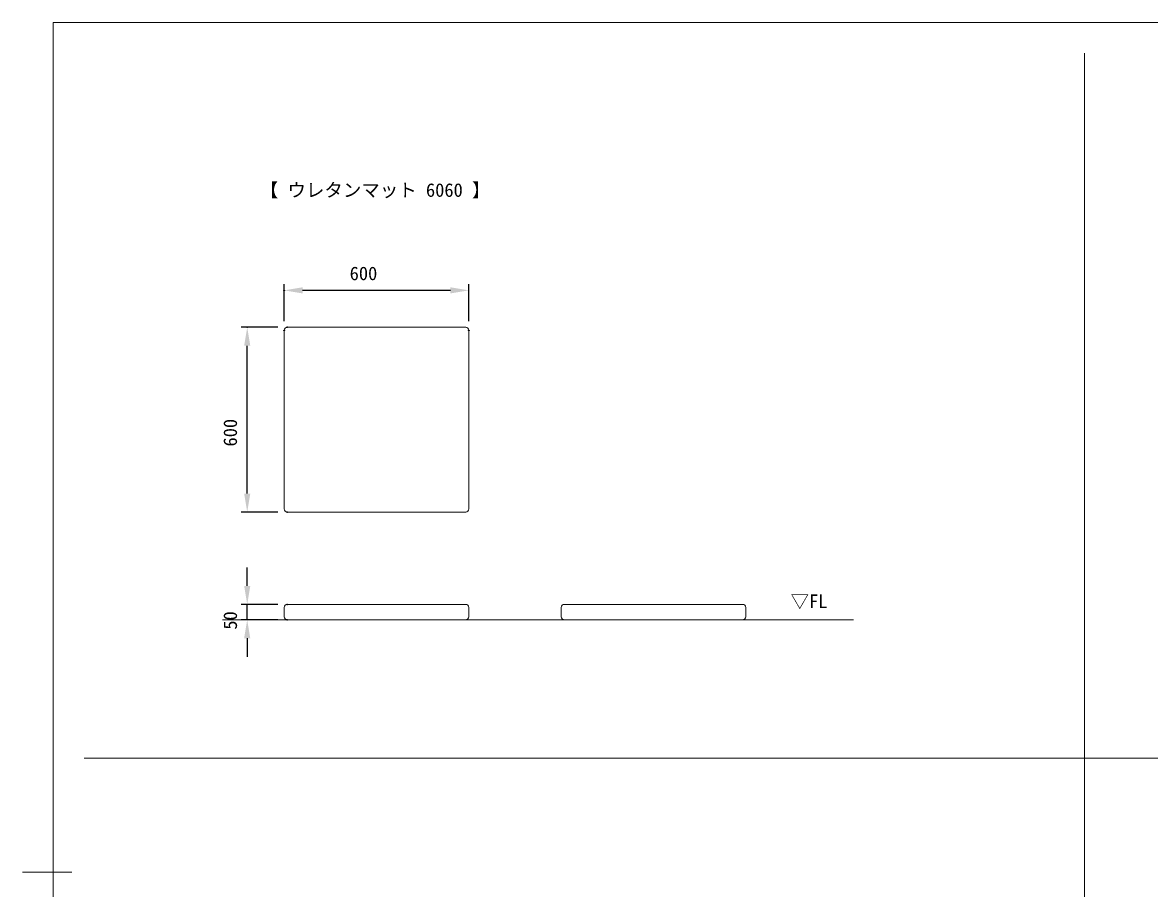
# Model space of a CAD drawing. Units: millimetres, scale not verified. Extents: x -203 to 203, y -143 to 143.
# Drawn here: x -203 to -19.9, y -2.6 to 138 of the extents above; entities that cross this region are included whole.
import ezdxf
from ezdxf.enums import TextEntityAlignment as Align

# ---------------------------------------------------------------- set-up
doc = ezdxf.new("R2010")
doc.units = ezdxf.units.MM
doc.header["$LTSCALE"] = 0.5
doc.header["$PDMODE"] = 32
doc.header["$PDSIZE"] = 0.1
for name, color, linetype, lineweight in [('0-1_DIMENSION_LINES$02_DIMENSI', 7, 'Continuous', 25), ('0-3_DIMENSION_LINES$03_LINES', 7, 'Continuous', 18), ('0-6_図面_FORMAT$01_WAKU$OUT_LINE', 6, 'Continuous', 18)]:
    doc.layers.add(name, color=color, linetype=linetype, lineweight=lineweight)
doc.layers.add('0-2_DEFPOINTS', color=7, linetype='Continuous')
doc.styles.add('ＭＳ ゴシック', font='')
doc.styles.get('ＭＳ ゴシック').set_extended_font_data('MS Gothic')

# ---------------------------------------------------------------- blocks, each defined once
blk = doc.blocks.new('D5')
at = {"layer": '0-1_DIMENSION_LINES$02_DIMENSI'}
for p, q in [((87, 390), (87, 395.999)), ((97, 384), (85, 384)), ((87, 379), (87, 384)), ((97, 379), (85, 379)), ((87, 373), (87, 367.001))]:
    blk.add_line(p, q, dxfattribs=at)
for points in [[(86, 390), (88, 390), (87, 384)], [(88, 373), (86, 373), (87, 379)]]:
    blk.add_solid(points, dxfattribs=at)
at = {"layer": '0-2_DEFPOINTS'}
for p in [(87, 384), (100, 384), (100, 379)]:
    blk.add_point(p, dxfattribs=at)
at = {"layer": '0-1_DIMENSION_LINES$02_DIMENSI', "style": 'ＭＳ ゴシック'}
blk.add_text('50', height=4.399, rotation=90, dxfattribs=at).set_placement((85, 375.786), align=Align.BOTTOM_LEFT)
blk = doc.blocks.new('D8')
at = {"layer": '0-1_DIMENSION_LINES$02_DIMENSI'}
for p, q in [((97, 474), (85, 474)), ((87, 420), (87, 468)), ((97, 414), (85, 414))]:
    blk.add_line(p, q, dxfattribs=at)
for points in [[(88, 468), (86, 468), (87, 474)], [(86, 420), (88, 420), (87, 414)]]:
    blk.add_solid(points, dxfattribs=at)
at = {"layer": '0-2_DEFPOINTS'}
for p in [(87, 474), (100, 474), (100, 414)]:
    blk.add_point(p, dxfattribs=at)
at = {"layer": '0-1_DIMENSION_LINES$02_DIMENSI', "style": 'ＭＳ ゴシック'}
blk.add_text('600', height=4.399, rotation=90, dxfattribs=at).set_placement((85, 435.286), align=Align.BOTTOM_LEFT)
blk = doc.blocks.new('D9')
at = {"layer": '0-1_DIMENSION_LINES$02_DIMENSI'}
for p, q in [((99, 476), (99, 488)), ((159, 476), (159, 488)), ((153, 486), (105, 486))]:
    blk.add_line(p, q, dxfattribs=at)
for points in [[(105, 487), (105, 485), (99, 486)], [(153, 485), (153, 487), (159, 486)]]:
    blk.add_solid(points, dxfattribs=at)
at = {"layer": '0-2_DEFPOINTS'}
for p in [(99, 486), (99, 473), (159, 473)]:
    blk.add_point(p, dxfattribs=at)
at = {"layer": '0-1_DIMENSION_LINES$02_DIMENSI', "style": 'ＭＳ ゴシック'}
blk.add_text('600', height=4.399, dxfattribs=at).set_placement((120.286, 488), align=Align.BOTTOM_LEFT)

msp = doc.modelspace()

# ---------------------------------------------------------------- linework, layer by layer
at = {"layer": '0-3_DIMENSION_LINES$03_LINES'}
for p, q in [((-30.5, -109), (-30.5, 133)), ((-160.5, 88), (-160.5, 59)), ((-131, 88.5), (-160, 88.5)), ((-130.5, 59), (-130.5, 88)), ((-160, 58.5), (-131, 58.5)), ((-160.5, 43), (-160.5, 41.5)), ((-131, 43.5), (-160, 43.5)), ((-130.5, 41.5), (-130.5, 43)), ((-115.5, 43), (-115.5, 41.5)), ((-86, 43.5), (-115, 43.5)), ((-85.5, 41.5), (-85.5, 43)), ((-170.5, 41), (-68, 41)), ((-160, 41), (-131, 41)), ((-115, 41), (-86, 41)), ((-193, 18.5), (193, 18.5))]:
    msp.add_line(p, q, dxfattribs=at)
for centre, start, end in [((-160, 88), 90, 180), ((-131, 88), 0, 90), ((-160, 59), 180, 270), ((-131, 59), 270, 0), ((-160, 43), 90, 180), ((-131, 43), 360, 90), ((-115, 43), 90, 180), ((-86, 43), 0, 90), ((-160, 41.5), 180, 270), ((-131, 41.5), 270, 0), ((-115, 41.5), 180, 270), ((-86, 41.5), 270, 0)]:
    msp.add_arc(centre, 0.5, start, end, dxfattribs=at)
at = {"layer": '0-6_図面_FORMAT$01_WAKU$OUT_LINE'}
for p, q in [((-198, 138), (-198, -138)), ((198, 138), (-198, 138)), ((-195, 0), (-203, 0))]:
    msp.add_line(p, q, dxfattribs=at)

# ---------------------------------------------------------------- block references
at = {"layer": '0-1_DIMENSION_LINES$02_DIMENSI', "xscale": 0.5, "yscale": 0.5}
for name in ['D9', 'D8', 'D5']:
    msp.add_blockref(name, (-210, -148.5), dxfattribs=at)

# ---------------------------------------------------------------- texts
at = {"layer": '0-1_DIMENSION_LINES$02_DIMENSI', "style": 'ＭＳ ゴシック'}
for s, p in [('【 ウレタンマット 6060 】', (-164.4493, 109.036)), ('▽FL', (-78.2325, 42.2523))]:
    msp.add_text(s, height=2.199, dxfattribs=at).set_placement(p, align=Align.BOTTOM_LEFT)

doc.saveas('drawing.dxf')
